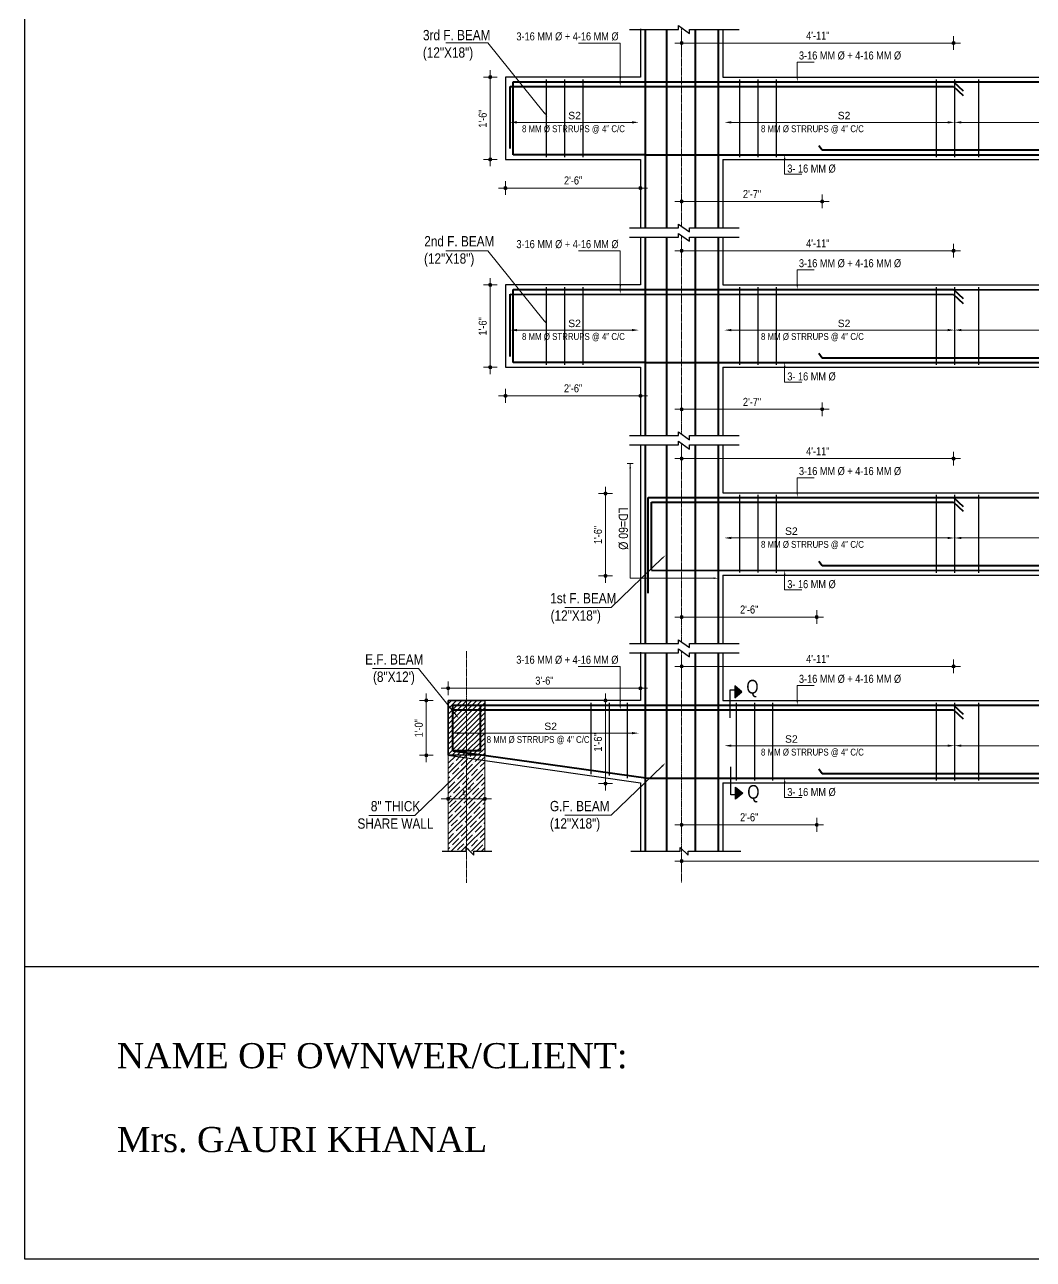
# Model space of a CAD drawing. Header units: inches. Extents: x 57837 to 133168, y 6972 to 27776.
# Drawn here: x 66074 to 66956, y 12808 to 13888 of the extents above; entities that cross this region are included whole.
import ezdxf

# ---------------------------------------------------------------- set-up
doc = ezdxf.new("R2010")
doc.units = ezdxf.units.IN
doc.header["$MEASUREMENT"] = 0
doc.linetypes.add('CENTER', pattern=[2, 1.25, -0.25, 0.25, -0.25])
doc.linetypes.add('CENTER2', pattern=[1.125, 0.75, -0.125, 0.125, -0.125])
for name, color, linetype, lineweight in [('CENTER', 9, 'CENTER', 5), ('DIM', 2, 'Continuous', 13), ('HACTH', 153, 'Continuous', 5), ('ROD', 1, 'Continuous', 40), ('STIRRUPS', 4, 'Continuous', 30)]:
    doc.layers.add(name, color=color, linetype=linetype, lineweight=lineweight)
for name, color, linetype in [('elevation', 3, 'Continuous'), ('text', 255, 'Continuous'), ('walls', 32, 'Continuous')]:
    doc.layers.add(name, color=color, linetype=linetype)
doc.styles.add('Arial', font='arial.ttf', dxfattribs={"height": 6.5})
doc.styles.get("Standard").update_dxf_attribs({"font": 'ARIALN.TTF', "height": 7})

msp = doc.modelspace()

# ---------------------------------------------------------------- hatches: boundary and pattern name
at = {"lineweight": 13}
h = msp.add_hatch(color=256, dxfattribs=at)
edge = h.paths.add_edge_path()
edge.add_arc((66648.4, 13872), 1.42, 180, 540)
h = msp.add_hatch(color=256, dxfattribs=at)
edge = h.paths.add_edge_path()
edge.add_arc((66886.2, 13872), 1.42, 0, 360)
h = msp.add_hatch(color=256, dxfattribs=at)
edge = h.paths.add_edge_path()
edge.add_arc((66481, 13842.2), 1.42, 90, 450)
h = msp.add_hatch(color=256, dxfattribs=at)
edge = h.paths.add_edge_path()
edge.add_arc((66481, 13770.2), 1.42, -90, 270)
h = msp.add_hatch(color=256, dxfattribs=at)
edge = h.paths.add_edge_path()
edge.add_arc((66494.3, 13745.1), 1.42, 180, 540)
h = msp.add_hatch(color=256, dxfattribs=at)
edge = h.paths.add_edge_path()
edge.add_arc((66612.4, 13745.1), 1.42, 0, 360)
h = msp.add_hatch(color=256, dxfattribs=at)
edge = h.paths.add_edge_path()
edge.add_arc((66648.4, 13733.4), 1.42, 180, 540)
h = msp.add_hatch(color=256, dxfattribs=at)
edge = h.paths.add_edge_path()
edge.add_arc((66771.3, 13733.4), 1.42, 0, 360)
h = msp.add_hatch(color=256, dxfattribs=at)
edge = h.paths.add_edge_path()
edge.add_arc((66648.4, 13690.3), 1.42, 180, 540)
h = msp.add_hatch(color=256, dxfattribs=at)
edge = h.paths.add_edge_path()
edge.add_arc((66886.2, 13690.3), 1.42, 0, 360)
h = msp.add_hatch(color=256, dxfattribs=at)
edge = h.paths.add_edge_path()
edge.add_arc((66481, 13660.4), 1.42, 90, 450)
h = msp.add_hatch(color=256, dxfattribs=at)
edge = h.paths.add_edge_path()
edge.add_arc((66481, 13588.4), 1.42, -90, 270)
h = msp.add_hatch(color=256, dxfattribs=at)
edge = h.paths.add_edge_path()
edge.add_arc((66494.3, 13563.4), 1.42, 180, 540)
h = msp.add_hatch(color=256, dxfattribs=at)
edge = h.paths.add_edge_path()
edge.add_arc((66612.4, 13563.4), 1.42, 0, 360)
h = msp.add_hatch(color=256, dxfattribs=at)
edge = h.paths.add_edge_path()
edge.add_arc((66648.4, 13551.6), 1.42, 180, 540)
h = msp.add_hatch(color=256, dxfattribs=at)
edge = h.paths.add_edge_path()
edge.add_arc((66771.3, 13551.6), 1.42, 0, 360)
h = msp.add_hatch(color=256, dxfattribs=at)
edge = h.paths.add_edge_path()
edge.add_arc((66648.4, 13508.5), 1.42, 180, 540)
h = msp.add_hatch(color=256, dxfattribs=at)
edge = h.paths.add_edge_path()
edge.add_arc((66886.2, 13508.5), 1.42, 0, 360)
h = msp.add_hatch(color=256, dxfattribs=at)
edge = h.paths.add_edge_path()
edge.add_arc((66581.8, 13477.9), 1.42, 90, 450)
h = msp.add_hatch(color=256, dxfattribs=at)
edge = h.paths.add_edge_path()
edge.add_arc((66581.8, 13405.9), 1.42, -90, 270)
h = msp.add_hatch(color=256, dxfattribs=at)
edge = h.paths.add_edge_path()
edge.add_arc((66648.4, 13369.9), 1.42, 180, 540)
h = msp.add_hatch(color=256, dxfattribs=at)
edge = h.paths.add_edge_path()
edge.add_arc((66766.5, 13369.9), 1.42, 0, 360)
h = msp.add_hatch(color=256, dxfattribs=at)
edge = h.paths.add_edge_path()
edge.add_arc((66648.4, 13326.8), 1.42, 180, 540)
h = msp.add_hatch(color=256, dxfattribs=at)
edge = h.paths.add_edge_path()
edge.add_arc((66886.2, 13326.8), 1.42, 0, 360)
h = msp.add_hatch(color=256, dxfattribs=at)
edge = h.paths.add_edge_path()
edge.add_arc((66444.2, 13307.6), 1.42, 180, 540)
h = msp.add_hatch(color=256, dxfattribs=at)
edge = h.paths.add_edge_path()
edge.add_arc((66612.4, 13307.6), 1.42, 0, 360)
h = msp.add_hatch(color=256, dxfattribs=at)
edge = h.paths.add_edge_path()
edge.add_arc((66425.1, 13297), 1.42, 90, 450)
h = msp.add_hatch(color=256, dxfattribs=at)
edge = h.paths.add_edge_path()
edge.add_arc((66581.8, 13297), 1.42, 90, 450)
h = msp.add_hatch(color=256, dxfattribs=at)
edge = h.paths.add_edge_path()
edge.add_arc((66425.1, 13249), 1.42, -90, 270)
h = msp.add_hatch(color=256, dxfattribs=at)
edge = h.paths.add_edge_path()
edge.add_arc((66581.8, 13224.2), 1.42, -90, 270)
h = msp.add_hatch(color=256, dxfattribs=at)
edge = h.paths.add_edge_path()
edge.add_arc((66444.2, 13210.9), 1.42, 180, 540)
h = msp.add_hatch(color=256, dxfattribs=at)
edge = h.paths.add_edge_path()
edge.add_arc((66476.2, 13210.9), 1.42, 0, 360)
h = msp.add_hatch(color=256, dxfattribs=at)
edge = h.paths.add_edge_path()
edge.add_arc((66648.4, 13188.2), 1.42, 180, 540)
h = msp.add_hatch(color=256, dxfattribs=at)
edge = h.paths.add_edge_path()
edge.add_arc((66766.5, 13188.2), 1.42, 0, 360)
h = msp.add_hatch(color=256, dxfattribs=at)
edge = h.paths.add_edge_path()
edge.add_arc((66648.4, 13156.5), 1.42, 180, 540)
at = {"layer": 'text'}
for points in [[(66701.1, 13304.6), (66694.8, 13309.8), (66694.8, 13299.4)], [(66701.9, 13215.9), (66695.6, 13210.7), (66695.6, 13221.1)]]:
    msp.add_hatch(color=256, dxfattribs=at).paths.add_polyline_path(points)

# ---------------------------------------------------------------- linework, layer by layer
at = {"color": 1}
for p, q in [((66073.9, 12808.2), (66073.9, 14826.9)), ((69398.3, 12808.2), (66073.9, 12808.2))]:
    msp.add_line(p, q, dxfattribs=at)
for p, q in [((66612.4, 13884.3), (66612.4, 13842.2)), ((66612.4, 13884.3), (66612.4, 13842.2)), ((66612.4, 13883.9), (66612.4, 13842.2)), ((66684.4, 13883.9), (66684.4, 13842.2)), ((66612.4, 13842.2), (66494.3, 13842.2)), ((66494.3, 13842.2), (66494.3, 13770.2)), ((66684.4, 13842.2), (66732.3, 13842.2)), ((66732.3, 13842.2), (67403.5, 13842.2)), ((66494.3, 13770.2), (66612.4, 13770.2)), ((66612.4, 13770.2), (66612.4, 13710.3)), ((66684.4, 13770.2), (67403.5, 13770.2)), ((66684.4, 13770.2), (66684.4, 13710.3)), ((66612.4, 13702.6), (66612.4, 13660.4)), ((66612.4, 13702.6), (66612.4, 13660.4)), ((66612.4, 13702.2), (66612.4, 13660.4)), ((66684.4, 13702.2), (66684.4, 13660.4)), ((66612.4, 13660.4), (66494.3, 13660.4)), ((66494.3, 13660.4), (66494.3, 13588.4)), ((66684.4, 13660.4), (66732.3, 13660.4)), ((66732.3, 13660.4), (67403.5, 13660.4)), ((66494.3, 13588.4), (66612.4, 13588.4)), ((66612.4, 13588.4), (66612.4, 13528.6)), ((66684.4, 13588.4), (67403.5, 13588.4)), ((66684.4, 13588.4), (66684.4, 13528.6)), ((66612.4, 13520.5), (66612.4, 13346.9)), ((66684.4, 13520.5), (66684.4, 13478.7)), ((66684.4, 13478.7), (66732.3, 13478.7)), ((66732.3, 13478.7), (67403.5, 13478.7)), ((66684.4, 13406.7), (67403.5, 13406.7)), ((66684.4, 13406.7), (66684.4, 13346.9)), ((66612.4, 13339.1), (66612.4, 13297)), ((66612.4, 13339.1), (66612.4, 13297)), ((66612.4, 13338.7), (66612.4, 13297)), ((66684.4, 13338.7), (66684.4, 13297)), ((66444.2, 13297), (66476.2, 13297)), ((66444.2, 13249), (66444.2, 13297)), ((66444.2, 13294), (66447.2, 13297)), ((66444.2, 13289.6), (66451.6, 13297)), ((66444.2, 13285.1), (66456.1, 13297)), ((66444.2, 13280.7), (66460.5, 13297)), ((66444.2, 13276.3), (66464.9, 13297)), ((66444.2, 13271.9), (66469.3, 13297)), ((66444.2, 13267.5), (66473.7, 13297)), ((66612.4, 13297), (66444.2, 13297)), ((66444.2, 13297), (66444.2, 13249)), ((66444.2, 13263), (66476.2, 13295)), ((66476.2, 13297), (66476.2, 13249)), ((66684.4, 13297), (66732.3, 13297)), ((66732.3, 13297), (67403.5, 13297)), ((66444.2, 13258.6), (66476.2, 13290.6)), ((66444.2, 13254.2), (66476.2, 13286.2)), ((66444.2, 13249.8), (66476.2, 13281.8)), ((66447.8, 13249), (66476.2, 13277.4)), ((66452.2, 13249), (66476.2, 13273)), ((66456.7, 13249), (66476.2, 13268.5)), ((66461.1, 13249), (66476.2, 13264.1)), ((66465.5, 13249), (66476.2, 13259.7)), ((66469.9, 13249), (66476.2, 13255.3)), ((66474.3, 13249), (66476.2, 13250.9)), ((66444.2, 13249), (66612.4, 13225)), ((66476.2, 13249), (66444.2, 13249)), ((66444.2, 13225.3), (66444.2, 13225.3)), ((66444.2, 13225.3), (66444.2, 13225)), ((66612.4, 13225), (66612.4, 13165.1)), ((66684.4, 13225), (67403.5, 13225)), ((66684.4, 13225), (66684.4, 13165.1)), ((66073.9, 12808.2), (66073.9, 13064.4)), ((66073.9, 13064.4), (69398.3, 13064.4))]:
    msp.add_line(p, q)
at = {"lineweight": 13}
for p, q in [((66648.4, 13866), (66648.4, 13878)), ((66886.2, 13878), (66886.2, 13866)), ((66654.4, 13872), (66642.4, 13872)), ((66880.2, 13872), (66892.2, 13872)), ((66481, 13836.2), (66481, 13848.2)), ((66475, 13842.2), (66487, 13842.2)), ((66487, 13770.2), (66475, 13770.2)), ((66481, 13776.2), (66481, 13764.2)), ((66494.3, 13739.1), (66494.3, 13751.1)), ((66612.4, 13751.1), (66612.4, 13739.1)), ((66500.3, 13745.1), (66488.3, 13745.1)), ((66606.4, 13745.1), (66618.4, 13745.1)), ((66648.4, 13727.4), (66648.4, 13739.4)), ((66771.3, 13739.4), (66771.3, 13727.4)), ((66654.4, 13733.4), (66642.4, 13733.4)), ((66765.3, 13733.4), (66777.3, 13733.4)), ((66648.4, 13684.3), (66648.4, 13696.3)), ((66886.2, 13696.3), (66886.2, 13684.3)), ((66654.4, 13690.3), (66642.4, 13690.3)), ((66880.2, 13690.3), (66892.2, 13690.3)), ((66475, 13660.4), (66487, 13660.4)), ((66481, 13654.4), (66481, 13666.4)), ((66487, 13588.4), (66475, 13588.4)), ((66481, 13594.4), (66481, 13582.4)), ((66500.3, 13563.4), (66488.3, 13563.4)), ((66494.3, 13557.4), (66494.3, 13569.4)), ((66606.4, 13563.4), (66618.4, 13563.4)), ((66612.4, 13569.4), (66612.4, 13557.4)), ((66648.4, 13545.6), (66648.4, 13557.6)), ((66771.3, 13557.6), (66771.3, 13545.6)), ((66654.4, 13551.6), (66642.4, 13551.6)), ((66765.3, 13551.6), (66777.3, 13551.6)), ((66648.4, 13502.5), (66648.4, 13514.5)), ((66886.2, 13514.5), (66886.2, 13502.5)), ((66654.4, 13508.5), (66642.4, 13508.5)), ((66880.2, 13508.5), (66892.2, 13508.5)), ((66575.8, 13477.9), (66587.8, 13477.9)), ((66581.8, 13471.9), (66581.8, 13483.9)), ((66581.8, 13411.9), (66581.8, 13399.9)), ((66587.8, 13405.9), (66575.8, 13405.9)), ((66654.4, 13369.9), (66642.4, 13369.9)), ((66648.4, 13363.9), (66648.4, 13375.9)), ((66760.5, 13369.9), (66772.5, 13369.9)), ((66766.5, 13375.9), (66766.5, 13363.9)), ((66654.4, 13326.8), (66642.4, 13326.8)), ((66648.4, 13320.8), (66648.4, 13332.8)), ((66880.2, 13326.8), (66892.2, 13326.8)), ((66886.2, 13332.8), (66886.2, 13320.8)), ((66450.2, 13307.6), (66438.2, 13307.6)), ((66444.2, 13301.6), (66444.2, 13313.6)), ((66606.4, 13307.6), (66618.4, 13307.6)), ((66612.4, 13313.6), (66612.4, 13301.6)), ((66419.1, 13297), (66431.1, 13297)), ((66425.1, 13291), (66425.1, 13303)), ((66575.8, 13297), (66587.8, 13297)), ((66581.8, 13291), (66581.8, 13303)), ((66425.1, 13255), (66425.1, 13243)), ((66431.1, 13249), (66419.1, 13249)), ((66581.8, 13230.2), (66581.8, 13218.2)), ((66587.8, 13224.2), (66575.8, 13224.2)), ((66450.2, 13210.9), (66438.2, 13210.9)), ((66444.2, 13204.9), (66444.2, 13216.9)), ((66470.2, 13210.9), (66482.2, 13210.9)), ((66476.2, 13216.9), (66476.2, 13204.9)), ((66654.4, 13188.2), (66642.4, 13188.2)), ((66648.4, 13182.2), (66648.4, 13194.2)), ((66760.5, 13188.2), (66772.5, 13188.2)), ((66766.5, 13194.2), (66766.5, 13182.2)), ((66654.4, 13156.5), (66642.4, 13156.5)), ((66648.4, 13150.5), (66648.4, 13162.5))]:
    msp.add_line(p, q, dxfattribs=at)
for centre in [(66648.4, 13872), (66886.2, 13872), (66481, 13842.2), (66481, 13770.2), (66494.3, 13745.1), (66612.4, 13745.1), (66648.4, 13733.4), (66771.3, 13733.4), (66648.4, 13690.3), (66886.2, 13690.3), (66481, 13660.4), (66481, 13588.4), (66494.3, 13563.4), (66612.4, 13563.4), (66648.4, 13551.6), (66771.3, 13551.6), (66648.4, 13508.5), (66886.2, 13508.5), (66581.8, 13477.9), (66581.8, 13405.9), (66648.4, 13369.9), (66766.5, 13369.9), (66648.4, 13326.8), (66886.2, 13326.8), (66444.2, 13307.6), (66612.4, 13307.6), (66425.1, 13297), (66581.8, 13297), (66425.1, 13249), (66581.8, 13224.2), (66444.2, 13210.9), (66476.2, 13210.9), (66648.4, 13188.2), (66766.5, 13188.2), (66648.4, 13156.5)]:
    msp.add_circle(centre, 1.42, dxfattribs=at)
at = {"layer": 'CENTER', "linetype": 'CENTER2', "lineweight": 5}
for p, q in [((66648.4, 13885.3), (66648.4, 13711.7)), ((66648.4, 13703.6), (66648.4, 13529.9)), ((66648.4, 13521.8), (66648.4, 13348.2)), ((66460.2, 13340.2), (66460.2, 13137.5)), ((66648.4, 13340.1), (66648.4, 13137.4))]:
    msp.add_line(p, q, dxfattribs=at)
at = {"layer": 'DIM', "ltscale": 3}
for p, q in [((66478.8, 13872.2), (66442.2, 13872.2)), ((66528.3, 13811), (66478.8, 13872.2)), ((66594.7, 13872), (66558.1, 13872)), ((66594.7, 13872), (66558.1, 13872)), ((66594.7, 13838.2), (66594.7, 13872)), ((66594.7, 13842), (66594.7, 13872)), ((66738.5, 13770.2), (66738.5, 13757.2)), ((66738.5, 13757.2), (66753.4, 13757.2)), ((66478.8, 13690.2), (66442.2, 13690.2)), ((66528.3, 13629), (66478.8, 13690.2)), ((66594.7, 13690.3), (66558.1, 13690.3)), ((66594.7, 13690.3), (66558.1, 13690.3)), ((66594.7, 13656.5), (66594.7, 13690.3)), ((66594.7, 13660.3), (66594.7, 13690.3)), ((66738.5, 13588.5), (66738.5, 13575.5)), ((66738.5, 13575.5), (66753.4, 13575.5)), ((66600.9, 13504.1), (66606.1, 13504.1)), ((66603.4, 13403.9), (66603.4, 13504.1)), ((66603.4, 13500.1), (66603.4, 13491)), ((66676.4, 13403.9), (66603.4, 13403.9)), ((66738.5, 13406.7), (66738.5, 13393.7)), ((66738.5, 13393.7), (66753.4, 13393.7)), ((66594.7, 13326.8), (66558, 13326.8)), ((66594.7, 13326.8), (66558, 13326.8)), ((66594.7, 13293), (66594.7, 13326.8)), ((66594.7, 13296.8), (66594.7, 13326.8)), ((66738.5, 13225), (66738.5, 13212)), ((66738.5, 13212), (66753.4, 13212))]:
    msp.add_line(p, q, dxfattribs=at)
at = {"layer": 'DIM'}
for p, q in [((66652.4, 13872), (66882.2, 13872)), ((66481, 13838.2), (66481, 13774.2)), ((66608.4, 13745.1), (66498.3, 13745.1)), ((66652.4, 13733.4), (66767.3, 13733.4)), ((66652.4, 13690.3), (66882.2, 13690.3)), ((66481, 13656.4), (66481, 13592.4)), ((66608.4, 13563.4), (66498.3, 13563.4)), ((66652.4, 13551.6), (66767.3, 13551.6)), ((66652.4, 13508.5), (66882.2, 13508.5)), ((66581.8, 13473.9), (66581.8, 13409.9)), ((66652.4, 13369.9), (66762.5, 13369.9)), ((66652.4, 13326.8), (66882.2, 13326.8)), ((66448.2, 13307.6), (66608.4, 13307.6)), ((66425.1, 13293), (66425.1, 13253)), ((66581.8, 13293), (66581.8, 13228.2)), ((66448.2, 13210.9), (66472.2, 13210.9)), ((66652.4, 13188.2), (66762.5, 13188.2)), ((67435.5, 13156.5), (66652.4, 13156.5))]:
    msp.add_line(p, q, dxfattribs=at)
at = {"layer": 'DIM', "ltscale": 3, "extrusion": (0, 0, -1)}
for p, q in [((66749.5, 13842.3), (66749.5, 13855.3)), ((66749.5, 13855.3), (66764.4, 13855.3)), ((66749.5, 13660.6), (66749.5, 13673.6)), ((66749.5, 13673.6), (66764.4, 13673.6)), ((66749.5, 13478.8), (66749.5, 13491.8)), ((66749.5, 13491.8), (66764.4, 13491.8)), ((66749.5, 13297.1), (66749.5, 13310.1)), ((66749.5, 13310.1), (66764.4, 13310.1))]:
    msp.add_line(p, q, dxfattribs=at)
at = {"layer": 'DIM', "lineweight": 9}
for p, q in [((66605, 13802.6), (66504.3, 13802.6)), ((66691.8, 13802.6), (66881, 13802.6)), ((66893, 13802.6), (67195, 13802.6)), ((66605, 13620.9), (66504.3, 13620.9)), ((66691.8, 13620.9), (66881, 13620.9)), ((66893, 13620.9), (67195, 13620.9)), ((66691.8, 13439.1), (66881, 13439.1)), ((66893, 13439.1), (67195, 13439.1)), ((66605, 13268.4), (66454.2, 13268.4)), ((66691.8, 13257.4), (66881, 13257.4)), ((66893, 13257.4), (67195, 13257.4))]:
    msp.add_line(p, q, dxfattribs=at)
at = {"layer": 'DIM', "lineweight": 13}
for p, q in [((66631.4, 13421.3), (66586.8, 13378.3)), ((66586.8, 13378.3), (66546.3, 13378.3)), ((66418.4, 13324.8), (66377.9, 13324.8)), ((66451.1, 13284.2), (66418.4, 13324.8)), ((66459.7, 13239.4), (66415.2, 13196.5)), ((66631.4, 13239.5), (66586.8, 13196.6)), ((66415.2, 13196.5), (66374.7, 13196.5)), ((66586.8, 13196.6), (66546.3, 13196.6))]:
    msp.add_line(p, q, dxfattribs=at)
at = {"layer": 'DIM', "ltscale": 3}
for points in [[(66595.4, 13842), (66594.7, 13838), (66594.1, 13842)], [(66595.4, 13838.2), (66594.7, 13834.2), (66594.1, 13838.2)], [(66528.9, 13811.4), (66530.9, 13807.9), (66527.8, 13810.5)], [(66737.9, 13770.2), (66738.5, 13774.2), (66739.2, 13770.2)], [(66595.4, 13660.3), (66594.7, 13656.3), (66594.1, 13660.3)], [(66595.4, 13656.5), (66594.7, 13652.5), (66594.1, 13656.5)], [(66528.9, 13629.4), (66530.9, 13625.9), (66527.8, 13628.5)], [(66737.9, 13588.5), (66738.5, 13592.5), (66739.2, 13588.5)], [(66602.7, 13500.1), (66603.4, 13504.1), (66604.1, 13500.1)], [(66676.4, 13404.6), (66680.4, 13403.9), (66676.4, 13403.2)], [(66737.9, 13406.7), (66738.5, 13410.7), (66739.2, 13406.7)], [(66595.4, 13296.8), (66594.7, 13292.8), (66594, 13296.8)], [(66595.4, 13293), (66594.7, 13289), (66594, 13293)], [(66737.9, 13225), (66738.5, 13229), (66739.2, 13225)]]:
    msp.add_solid(points, dxfattribs=at)
at = {"layer": 'DIM', "ltscale": 3, "extrusion": (0, 0, -1)}
for points in [[(-66748.9, 13842.3), (-66749.5, 13838.3), (-66750.2, 13842.3)], [(-66748.9, 13660.6), (-66749.5, 13656.6), (-66750.2, 13660.6)], [(-66748.9, 13478.8), (-66749.5, 13474.8), (-66750.2, 13478.8)], [(-66748.9, 13297.1), (-66749.5, 13293.1), (-66750.2, 13297.1)]]:
    msp.add_solid(points, dxfattribs=at)
at = {"layer": 'DIM'}
for points in [[(66504.3, 13803.6), (66504.3, 13801.6), (66498.3, 13802.6)], [(66605, 13803.6), (66605, 13801.6), (66611, 13802.6)], [(66691.8, 13803.6), (66691.8, 13801.6), (66685.8, 13802.6)], [(66881, 13803.6), (66881, 13801.6), (66887, 13802.6)], [(66893, 13803.6), (66893, 13801.6), (66887, 13802.6)], [(66504.3, 13621.9), (66504.3, 13619.9), (66498.3, 13620.9)], [(66605, 13621.9), (66605, 13619.9), (66611, 13620.9)], [(66691.8, 13621.9), (66691.8, 13619.9), (66685.8, 13620.9)], [(66881, 13621.9), (66881, 13619.9), (66887, 13620.9)], [(66893, 13621.9), (66893, 13619.9), (66887, 13620.9)], [(66691.8, 13440.1), (66691.8, 13438.1), (66685.8, 13439.1)], [(66881, 13440.1), (66881, 13438.1), (66887, 13439.1)], [(66893, 13440.1), (66893, 13438.1), (66887, 13439.1)], [(66454.2, 13269.4), (66454.2, 13267.4), (66448.2, 13268.4)], [(66605, 13269.4), (66605, 13267.4), (66611, 13268.4)], [(66691.8, 13258.4), (66691.8, 13256.4), (66685.8, 13257.4)], [(66881, 13258.4), (66881, 13256.4), (66887, 13257.4)], [(66893, 13258.4), (66893, 13256.4), (66887, 13257.4)]]:
    msp.add_solid(points, dxfattribs=at)
at = {"layer": 'DIM', "lineweight": 13}
for points in [[(66630.9, 13421.7), (66634.3, 13424), (66631.9, 13420.8)], [(66451.6, 13284.6), (66453.6, 13281), (66450.6, 13283.7)], [(66459.3, 13239.9), (66462.6, 13242.2), (66460.2, 13239)], [(66630.9, 13240), (66634.3, 13242.3), (66631.9, 13239)]]:
    msp.add_solid(points, dxfattribs=at)
at = {"layer": 'elevation'}
for p, q in [((66612.4, 13883.9), (66612.4, 13842.2)), ((66612.4, 13702.2), (66612.4, 13660.4)), ((66612.4, 13339.1), (66612.4, 13297.3)), ((66612.4, 13338.7), (66612.4, 13297))]:
    msp.add_line(p, q, dxfattribs=at)
at = {"layer": 'HACTH'}
for p, q in [((66444.2, 13249), (66444.2, 13165.1)), ((66444.2, 13242.1), (66450.5, 13248.3)), ((66444.2, 13233.2), (66458.5, 13247.5)), ((66444.2, 13246.5), (66444.6, 13246.8)), ((66444.2, 13237.6), (66449, 13242.4)), ((66444.2, 13224.4), (66460.2, 13240.4)), ((66445.7, 13248), (66445.7, 13248)), ((66450.1, 13243.5), (66450.1, 13243.5)), ((66450.5, 13248.3), (66451.1, 13249)), ((66451.2, 13244.6), (66454.5, 13247.9)), ((66454.5, 13247.9), (66455.6, 13249)), ((66454.5, 13239.1), (66454.5, 13239.1)), ((66455.6, 13240.2), (66460.2, 13244.8)), ((66458.5, 13247.5), (66460, 13249)), ((66460.2, 13240.4), (66466.6, 13246.7)), ((66460.2, 13231.5), (66474.6, 13245.9)), ((66460.2, 13244.8), (66461.2, 13245.7)), ((66460.2, 13236), (66465.6, 13241.3)), ((66460.2, 13222.7), (66476.2, 13238.7)), ((66462.3, 13246.8), (66462.3, 13246.8)), ((66463.4, 13248), (66464.4, 13249)), ((66466.6, 13246.7), (66468.8, 13249)), ((66466.7, 13242.4), (66466.7, 13242.4)), ((66467.8, 13243.5), (66470.6, 13246.3)), ((66470.6, 13246.3), (66473.2, 13249)), ((66472.2, 13239.1), (66476.2, 13243.1)), ((66474.6, 13245.9), (66476.2, 13247.5)), ((66476.2, 13249), (66476.2, 13165.1)), ((66444.2, 13215.5), (66460.2, 13231.5)), ((66444.2, 13228.8), (66445.7, 13230.3)), ((66446.8, 13231.4), (66446.8, 13231.4)), ((66447.9, 13232.5), (66453.4, 13238)), ((66452.3, 13228.1), (66457.9, 13233.6)), ((66459, 13234.7), (66459, 13234.7)), ((66460.1, 13235.8), (66460.2, 13236)), ((66460.2, 13213.9), (66476.2, 13229.9)), ((66460.2, 13227.1), (66462.3, 13229.2)), ((66463.4, 13230.3), (66463.4, 13230.3)), ((66464.5, 13231.4), (66470, 13236.9)), ((66468.9, 13227), (66474.4, 13232.5)), ((66471.1, 13238), (66471.1, 13238)), ((66475.5, 13233.6), (66475.5, 13233.6)), ((66444.2, 13206.7), (66460.2, 13222.7)), ((66444.6, 13220.3), (66450.1, 13225.9)), ((66449, 13215.9), (66454.5, 13221.4)), ((66451.2, 13227), (66451.2, 13227)), ((66455.6, 13222.5), (66455.6, 13222.5)), ((66456.8, 13223.6), (66460.2, 13227.1)), ((66460.1, 13218.1), (66460.1, 13218.1)), ((66460.2, 13205), (66476.2, 13221)), ((66461.2, 13219.2), (66466.7, 13224.8)), ((66465.6, 13214.8), (66471.1, 13220.3)), ((66467.8, 13225.9), (66467.8, 13225.9)), ((66472.2, 13221.4), (66472.2, 13221.4)), ((66473.3, 13222.5), (66476.2, 13225.5)), ((66444.2, 13197.9), (66460.2, 13213.9)), ((66444.2, 13211.1), (66446.8, 13213.7)), ((66445.7, 13203.8), (66451.2, 13209.3)), ((66447.9, 13214.8), (66447.9, 13214.8)), ((66452.3, 13210.4), (66452.3, 13210.4)), ((66453.4, 13211.5), (66459, 13217)), ((66457.9, 13207.1), (66460.2, 13209.5)), ((66460.2, 13209.5), (66463.4, 13212.6)), ((66460.2, 13196.2), (66476.2, 13212.2)), ((66462.3, 13202.7), (66467.8, 13208.2)), ((66464.5, 13213.7), (66464.5, 13213.7)), ((66468.9, 13209.3), (66468.9, 13209.3)), ((66470, 13210.4), (66475.5, 13215.9)), ((66474.4, 13206), (66476.2, 13207.8)), ((66444.2, 13189), (66460.2, 13205)), ((66444.2, 13193.5), (66447.9, 13197.1)), ((66444.2, 13180.2), (66460.2, 13196.2)), ((66444.6, 13202.7), (66444.6, 13202.7)), ((66449, 13198.2), (66449, 13198.2)), ((66450.1, 13199.3), (66455.6, 13204.9)), ((66454.5, 13194.9), (66460.1, 13200.4)), ((66456.8, 13206), (66456.8, 13206)), ((66460.2, 13187.4), (66476.2, 13203.4)), ((66460.2, 13191.8), (66464.5, 13196)), ((66461.2, 13201.6), (66461.2, 13201.6)), ((66465.6, 13197.1), (66465.6, 13197.1)), ((66466.7, 13198.2), (66472.2, 13203.8)), ((66471.1, 13193.8), (66476.2, 13198.9)), ((66473.3, 13204.9), (66473.3, 13204.9)), ((66444.2, 13171.4), (66460.2, 13187.4)), ((66444.2, 13184.6), (66444.6, 13185)), ((66445.7, 13186.1), (66445.7, 13186.1)), ((66446.8, 13187.2), (66452.3, 13192.7)), ((66451.2, 13182.8), (66456.8, 13188.3)), ((66453.4, 13193.8), (66453.4, 13193.8)), ((66457.9, 13189.4), (66457.9, 13189.4)), ((66459, 13190.5), (66460.2, 13191.8)), ((66460.2, 13178.5), (66476.2, 13194.5)), ((66460.2, 13169.7), (66476.2, 13185.7)), ((66462.3, 13185), (66462.3, 13185)), ((66463.4, 13186.1), (66468.9, 13191.6)), ((66467.8, 13181.7), (66473.3, 13187.2)), ((66470, 13192.7), (66470, 13192.7)), ((66474.4, 13188.3), (66474.4, 13188.3)), ((66475.5, 13189.4), (66476.2, 13190.1)), ((66444.2, 13175.8), (66449, 13180.6)), ((66446.8, 13165.1), (66460.2, 13178.5)), ((66447.9, 13170.6), (66453.4, 13176.1)), ((66450.1, 13181.7), (66450.1, 13181.7)), ((66454.5, 13177.2), (66454.5, 13177.2)), ((66455.6, 13178.3), (66460.2, 13182.9)), ((66460.1, 13173.9), (66460.2, 13174.1)), ((66460.2, 13182.9), (66461.2, 13183.9)), ((66460.2, 13174.1), (66465.6, 13179.5)), ((66464.5, 13165.1), (66476.2, 13176.8)), ((66464.5, 13169.5), (66470, 13175)), ((66466.7, 13180.6), (66466.7, 13180.6)), ((66471.1, 13176.1), (66471.1, 13176.1)), ((66472.2, 13177.2), (66476.2, 13181.3)), ((66444.2, 13166.9), (66445.7, 13168.4)), ((66446.8, 13169.5), (66446.8, 13169.5)), ((66452.3, 13166.2), (66457.9, 13171.7)), ((66455.7, 13165.1), (66460.2, 13169.7)), ((66459, 13172.8), (66459, 13172.8)), ((66461.7, 13166.7), (66462.3, 13167.3)), ((66463.4, 13168.4), (66463.4, 13168.4)), ((66468.9, 13165.1), (66474.4, 13170.6)), ((66473.3, 13165.1), (66476.2, 13168)), ((66475.5, 13171.7), (66475.5, 13171.7))]:
    msp.add_line(p, q, dxfattribs=at)
at = {"layer": 'ROD'}
for p, q in [((66616.4, 13883.9), (66616.4, 13710.3)), ((66635.3, 13884), (66635.3, 13710.4)), ((66660.3, 13884), (66660.3, 13710.4)), ((66680.4, 13883.9), (66680.4, 13710.3)), ((66498.3, 13779.6), (66498.3, 13833.9)), ((66498.3, 13833.9), (66886.3, 13833.9)), ((66501, 13774.3), (66501, 13838.1)), ((66501, 13838.1), (66886.2, 13838)), ((66622.1, 13838.1), (66622.1, 13838.1)), ((66648.4, 13838), (67439.5, 13838)), ((66886.2, 13838), (66894.5, 13830.1)), ((66886.3, 13833.9), (66894.6, 13826)), ((66771.3, 13778.2), (66768.3, 13782)), ((66616.4, 13774.3), (66501, 13774.3)), ((66616.4, 13774.3), (67439.5, 13774.2)), ((67307.6, 13778.2), (66771.3, 13778.2)), ((66616.4, 13702.2), (66616.4, 13528.6)), ((66635.3, 13702.3), (66635.3, 13528.7)), ((66660.3, 13702.3), (66660.3, 13528.7)), ((66680.4, 13702.2), (66680.4, 13528.6)), ((66498.3, 13597.9), (66498.3, 13652.2)), ((66498.3, 13652.2), (66886.3, 13652.1)), ((66501, 13592.6), (66501, 13656.3)), ((66501, 13656.3), (66886.2, 13656.3)), ((66622.1, 13656.3), (66622.1, 13656.3)), ((66648.4, 13656.3), (67439.5, 13656.2)), ((66886.2, 13656.3), (66894.5, 13648.4)), ((66886.3, 13652.1), (66894.6, 13644.3)), ((66771.3, 13596.4), (66768.3, 13600.3)), ((67307.6, 13596.4), (66771.3, 13596.4)), ((66616.4, 13592.6), (66501, 13592.6)), ((66616.4, 13592.6), (67439.5, 13592.4)), ((66616.4, 13520.5), (66616.4, 13346.9)), ((66635.3, 13520.5), (66635.3, 13346.9)), ((66660.3, 13520.5), (66660.3, 13346.9)), ((66680.4, 13520.5), (66680.4, 13346.9)), ((66619.2, 13390.9), (66619.2, 13474.6)), ((66619.2, 13474.6), (66886.2, 13474.6)), ((66622.1, 13474.6), (67439.5, 13474.5)), ((66622.1, 13474.6), (66622.1, 13474.6)), ((66622.1, 13410.8), (66622.1, 13470.4)), ((66622.1, 13470.4), (66886.3, 13470.4)), ((66886.2, 13474.6), (66894.5, 13466.7)), ((66886.3, 13470.4), (66894.6, 13462.5)), ((66771.3, 13414.7), (66768.3, 13418.5)), ((67307.6, 13414.7), (66771.3, 13414.7)), ((66622.1, 13410.8), (67439.5, 13410.7)), ((66616.4, 13338.7), (66616.4, 13165.1)), ((66635.3, 13338.8), (66635.3, 13165.1)), ((66660.3, 13338.8), (66660.3, 13165.1)), ((66680.4, 13338.7), (66680.4, 13165.1)), ((66448.2, 13293), (66472.2, 13293)), ((66448.2, 13253), (66448.2, 13293)), ((66448.2, 13292.9), (66886.2, 13292.8)), ((66448.3, 13292.9), (66448.3, 13292.9)), ((66448.3, 13253), (66448.3, 13292.8)), ((66448.3, 13292.8), (67439.5, 13292.8)), ((66472.2, 13293), (66472.2, 13253)), ((66886.2, 13292.8), (66894.5, 13284.9)), ((66448.3, 13288.7), (66886.3, 13288.7)), ((66886.3, 13288.7), (66894.6, 13280.8)), ((66448.2, 13253), (66619.2, 13229.1)), ((66472.2, 13253), (66448.2, 13253)), ((66619.2, 13229.1), (67439.5, 13229)), ((66771.3, 13232.9), (66768.3, 13236.8)), ((67307.6, 13232.9), (66771.3, 13232.9))]:
    msp.add_line(p, q, dxfattribs=at)
at = {"layer": 'STIRRUPS'}
for p, q in [((66530, 13840.2), (66530, 13772.2)), ((66546, 13840.2), (66546, 13772.2)), ((66562, 13840.2), (66562, 13772.2)), ((66699, 13840.2), (66699, 13772.2)), ((66715, 13840.2), (66715, 13772.2)), ((66731, 13840.2), (66731, 13772.2)), ((66871, 13840.2), (66871, 13772.2)), ((66871, 13840.2), (66871, 13772.2)), ((66871, 13840.2), (66871, 13772.2)), ((66887, 13840.2), (66887, 13772.2)), ((66887, 13840.2), (66887, 13772.2)), ((66908, 13840.2), (66908, 13772.2)), ((66530, 13658.5), (66530, 13590.5)), ((66546, 13658.5), (66546, 13590.5)), ((66562, 13658.5), (66562, 13590.5)), ((66699, 13658.5), (66699, 13590.5)), ((66715, 13658.5), (66715, 13590.5)), ((66731, 13658.5), (66731, 13590.5)), ((66871, 13658.5), (66871, 13590.5)), ((66871, 13658.5), (66871, 13590.5)), ((66871, 13658.5), (66871, 13590.5)), ((66887, 13658.5), (66887, 13590.5)), ((66887, 13658.5), (66887, 13590.5)), ((66908, 13658.5), (66908, 13590.5)), ((66699, 13476.8), (66699, 13408.8)), ((66715, 13476.8), (66715, 13408.8)), ((66731, 13476.7), (66731, 13408.7)), ((66871, 13476.7), (66871, 13408.7)), ((66871, 13476.7), (66871, 13408.7)), ((66871, 13476.7), (66871, 13408.7)), ((66887, 13476.7), (66887, 13408.7)), ((66887, 13476.7), (66887, 13408.7)), ((66908, 13476.7), (66908, 13408.7)), ((66568.9, 13295), (66568.9, 13232.5)), ((66584.9, 13295), (66584.9, 13231.2)), ((66600.9, 13295), (66600.9, 13228.9)), ((66696, 13295), (66696, 13227)), ((66712, 13295), (66712, 13227)), ((66728, 13295), (66728, 13227)), ((66871, 13295), (66871, 13227)), ((66871, 13295), (66871, 13227)), ((66871, 13295), (66871, 13227)), ((66887, 13295), (66887, 13227)), ((66887, 13295), (66887, 13227)), ((66908, 13295), (66908, 13227))]:
    msp.add_line(p, q, dxfattribs=at)
at = {"layer": 'text'}
for p, q in [((66692.6, 13305.9), (66690.6, 13305.9)), ((66690.6, 13305.9), (66690.6, 13281.7)), ((66694.8, 13305.9), (66692.6, 13305.9)), ((66701.1, 13304.6), (66694.8, 13309.8)), ((66694.8, 13309.8), (66694.8, 13299.4)), ((66694.8, 13299.4), (66701.1, 13304.6)), ((66691.4, 13214.5), (66691.4, 13238.8)), ((66695.6, 13210.7), (66695.6, 13221.1)), ((66695.6, 13221.1), (66701.9, 13215.9)), ((66693.4, 13214.5), (66691.4, 13214.5)), ((66695.6, 13214.5), (66693.4, 13214.5)), ((66701.9, 13215.9), (66695.6, 13210.7))]:
    msp.add_line(p, q, dxfattribs=at)
at = {"layer": 'walls', "color": 6}
for p, q in [((66645.8, 13883.9), (66645.8, 13887.2)), ((66645.8, 13887.2), (66655.3, 13880.4)), ((66602.8, 13883.9), (66645.8, 13883.9)), ((66655.3, 13880.4), (66655.3, 13883.9)), ((66655.3, 13883.9), (66698.8, 13883.9)), ((66602.8, 13710.3), (66645.8, 13710.3)), ((66645.8, 13710.3), (66645.8, 13713.6)), ((66645.8, 13713.6), (66655.3, 13706.8)), ((66645.8, 13702.2), (66645.8, 13705.4)), ((66645.8, 13705.4), (66655.3, 13698.6)), ((66655.3, 13706.8), (66655.3, 13710.3)), ((66655.3, 13710.3), (66698.8, 13710.3)), ((66602.8, 13702.2), (66645.8, 13702.2)), ((66655.3, 13698.6), (66655.3, 13702.2)), ((66655.3, 13702.2), (66698.8, 13702.2)), ((66645.8, 13528.6), (66645.8, 13531.8)), ((66645.8, 13531.8), (66655.3, 13525)), ((66602.8, 13528.6), (66645.8, 13528.6)), ((66602.8, 13520.5), (66645.8, 13520.5)), ((66645.8, 13520.5), (66645.8, 13523.7)), ((66645.8, 13523.7), (66655.3, 13516.9)), ((66655.3, 13525), (66655.3, 13528.6)), ((66655.3, 13528.6), (66698.8, 13528.6)), ((66655.3, 13516.9), (66655.3, 13520.5)), ((66655.3, 13520.5), (66698.8, 13520.5)), ((66602.8, 13346.9), (66645.8, 13346.9)), ((66645.8, 13346.9), (66645.8, 13350.1)), ((66645.8, 13350.1), (66655.3, 13343.3)), ((66655.3, 13343.3), (66655.3, 13346.9)), ((66655.3, 13346.9), (66698.8, 13346.9)), ((66602.8, 13338.7), (66645.8, 13338.7)), ((66645.8, 13338.7), (66645.8, 13342)), ((66645.8, 13342), (66655.3, 13335.2)), ((66655.3, 13335.2), (66655.3, 13338.7)), ((66655.3, 13338.7), (66698.8, 13338.7)), ((66438.9, 13165.1), (66460, 13165.1)), ((66460, 13165.1), (66460, 13168.4)), ((66460, 13168.4), (66466.8, 13161.6)), ((66466.8, 13161.6), (66466.8, 13165.1)), ((66466.8, 13165.1), (66482.5, 13165.1)), ((66604.1, 13165.1), (66647.2, 13165.1)), ((66647.2, 13165.1), (66647.2, 13168.4)), ((66647.2, 13168.4), (66654, 13161.6)), ((66654, 13161.6), (66654, 13165.1)), ((66654, 13165.1), (66700.2, 13165.1))]:
    msp.add_line(p, q, dxfattribs=at)

# ---------------------------------------------------------------- texts
at = {"insert": (66154.4, 12997.3), "char_height": 22, "width": 678.268, "attachment_point": 1}
msp.add_mtext('{\\fTimes New Roman|b0|i0|c0|p18;NAME OF OWNWER/CLIENT:\\P\\PMrs. GAURI KHANAL}', dxfattribs=at)
at = {"layer": 'DIM'}
for s, p in [('4\'-11"', (66757.3, 13875)), ('2\'-6"', (66545.5, 13748.3)), ('2\'-7"', (66702, 13736.4)), ('4\'-11"', (66757.3, 13693.3)), ('2\'-6"', (66545.5, 13566.5)), ('2\'-7"', (66702, 13554.6)), ('4\'-11"', (66757.3, 13511.5)), ('2\'-6"', (66699.5, 13373)), ('4\'-11"', (66757.3, 13329.8)), ('3\'-6"', (66520.4, 13310.8)), ('8"', (66456.6, 13214)), ('2\'-6"', (66699.5, 13191.3))]:
    msp.add_text(s, height=7, dxfattribs=at).set_placement(p)
for s, p in [('1\'-6"', (66477.9, 13797.9)), ('1\'-6"', (66477.9, 13616.2)), ('1\'-6"', (66578.7, 13433.7)), ('1\'-0"', (66422, 13264.7)), ('1\'-6"', (66578.7, 13252.3))]:
    msp.add_text(s, height=7, rotation=90, dxfattribs=at).set_placement(p)
at = {"layer": 'DIM', "style": 'Arial'}
for p in [(66549.2, 13805.3), (66784.9, 13805.3), (66549.2, 13623.5), (66784.9, 13623.5), (66738.8, 13441.8), (66528.3, 13271.1), (66738.8, 13260)]:
    msp.add_text('S2', height=6.5, dxfattribs=at).set_placement(p)
at = {"layer": 'text'}
for s, height, p in [('3rd F. BEAM', 9, (66422.2, 13874.4)), ('3-16 MM Ø + 4-16 MM Ø', 7, (66503.9, 13874.3)), ('(12"X18")', 9, (66422.1, 13859.2)), ('3-16 MM Ø + 4-16 MM Ø', 7, (66751, 13857.6)), ('8 MM Ø STRRUPS @ 4" C/C', 6, (66508.8, 13794)), ('8 MM Ø STRRUPS @ 4" C/C', 6, (66717.8, 13794)), ('3- 16 MM Ø', 7, (66740.8, 13758.7)), ('2nd F. BEAM', 9, (66423.3, 13694.1)), ('3-16 MM Ø + 4-16 MM Ø', 7, (66503.9, 13692.6)), ('(12"X18")', 9, (66423.1, 13679)), ('3-16 MM Ø + 4-16 MM Ø', 7, (66751, 13675.9)), ('8 MM Ø STRRUPS @ 4" C/C', 6, (66508.8, 13612.3)), ('8 MM Ø STRRUPS @ 4" C/C', 6, (66717.8, 13612.3)), ('3- 16 MM Ø', 7, (66740.8, 13576.9)), ('3-16 MM Ø + 4-16 MM Ø', 7, (66751, 13494.1)), ('8 MM Ø STRRUPS @ 4" C/C', 6, (66717.8, 13430.5)), ('3- 16 MM Ø', 7, (66740.8, 13395.2)), ('1st F. BEAM', 9, (66533.5, 13381.9)), ('(12"X18")', 9, (66533.8, 13366.8)), ('E.F. BEAM', 9, (66371.6, 13328.4)), ('3-16 MM Ø + 4-16 MM Ø', 7, (66503.8, 13329.1)), ('(8"X12\')', 9, (66378.5, 13313.2)), ('Q', 12, (66705, 13303)), ('3-16 MM Ø + 4-16 MM Ø', 7, (66751, 13312.4)), ('8 MM Ø STRRUPS @ 4" C/C', 6, (66477.9, 13259.8)), ('8 MM Ø STRRUPS @ 4" C/C', 6, (66717.8, 13248.8)), ('Q', 12, (66705.8, 13211)), ('3- 16 MM Ø', 7, (66740.8, 13213.4)), ('8" THICK', 9, (66376.6, 13200)), ('G.F. BEAM', 9, (66533.2, 13200.1)), ('SHARE WALL', 9, (66364.9, 13184.8)), ('(12"X18")', 9, (66533.2, 13184.9))]:
    msp.add_text(s, height=height, dxfattribs=at).set_placement(p)
msp.add_text('LD=60 Ø', height=8, rotation=270, dxfattribs=at).set_placement((66593.4, 13465.7))

doc.saveas('drawing.dxf')
